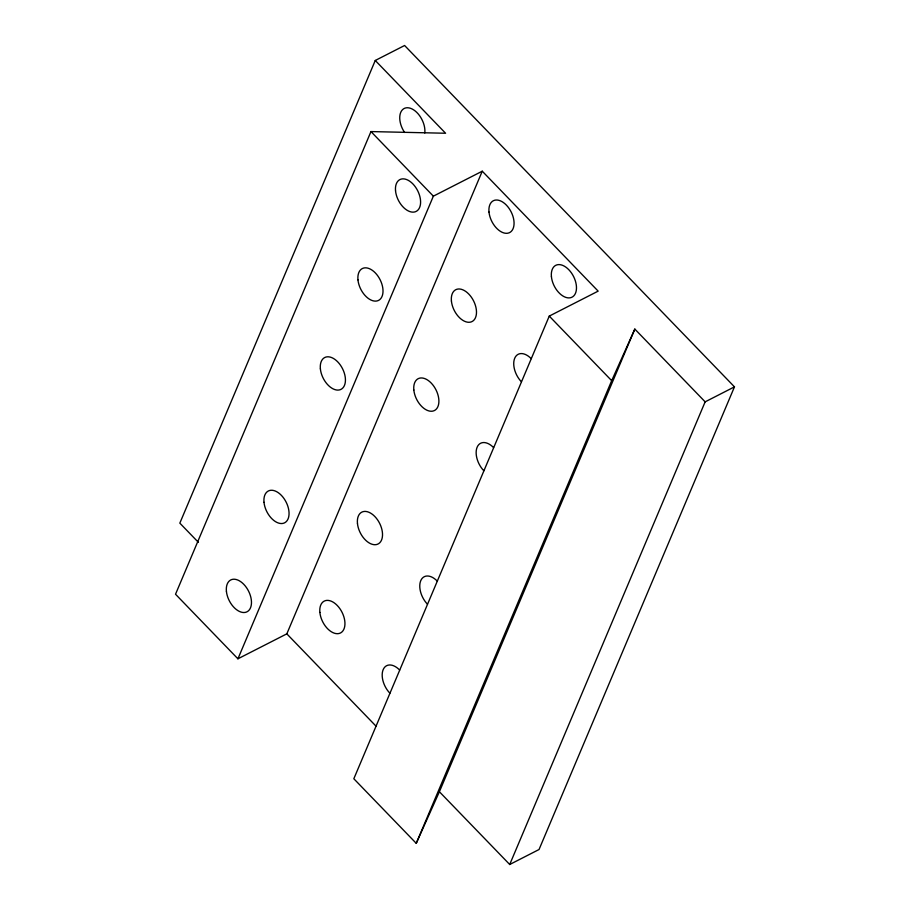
<?xml version="1.0" encoding="UTF-8"?>
<svg xmlns="http://www.w3.org/2000/svg" width="910" height="910" viewBox="0 0 910 910"><rect width="100%" height="100%" fill="white"/><g stroke="black" fill="none" stroke-linecap="round" stroke-linejoin="round"><path stroke-width="1.36" d="M509.714 864.5L705.148 401.845L634.827 329.079L439.393 791.734L509.714 864.5L539.038 849.519L734.472 386.864L404.597 45.5L375.261 60.481L179.839 523.136L198.391 542.337M375.261 60.481L445.582 133.247L370.962 131.575L175.528 594.23L237.931 658.806L286.821 633.849L482.254 171.194L598.154 291.132L549.265 316.1L353.831 778.755L416.245 843.331L439.393 791.734M237.931 658.806L433.365 196.162L482.254 171.194M416.245 843.331L611.679 380.676L634.827 329.079M705.148 401.845L734.472 386.864M370.962 131.575L433.365 196.162M549.265 316.1L611.679 380.676M286.821 633.849L376.205 726.339M521.419 381.79A17.881 10.772 62.9 0 1 514.719 358.221A17.881 10.772 62.9 0 1 531.19 358.654M404.609 132.473A17.881 10.772 62.9 0 1 407.589 107.744A17.881 10.772 62.9 0 1 424.788 132.996M483.836 470.754A17.881 10.772 62.9 0 1 477.136 447.197A17.881 10.772 62.9 0 1 493.607 447.629M389.878 693.192A17.881 10.772 62.9 0 1 383.178 669.623A17.881 10.772 62.9 0 1 399.649 670.056M427.461 604.217A17.881 10.772 62.9 0 1 420.761 580.66A17.881 10.772 62.9 0 1 437.232 581.08M395.543 190.895A17.881 10.772 62.9 0 0 415.608 211.666A17.881 10.772 62.9 0 0 412.901 183.934A17.881 10.772 62.9 0 0 395.543 190.895M357.96 279.87A17.881 10.772 62.9 0 0 378.025 300.641A17.881 10.772 62.9 0 0 375.318 272.909A17.881 10.772 62.9 0 0 357.96 279.87M320.377 368.834A17.881 10.772 62.9 0 0 340.442 389.616A17.881 10.772 62.9 0 0 337.735 361.873A17.881 10.772 62.9 0 0 320.377 368.834M264.002 502.297A17.881 10.772 62.9 0 0 284.068 523.068A17.881 10.772 62.9 0 0 281.361 495.336A17.881 10.772 62.9 0 0 264.002 502.297M226.408 591.272A17.881 10.772 62.9 0 0 246.485 612.043A17.881 10.772 62.9 0 0 243.778 584.311A17.881 10.772 62.9 0 0 226.408 591.272M451.417 301.028A17.881 10.772 62.9 0 0 471.494 321.81A17.881 10.772 62.9 0 0 468.786 294.066A17.881 10.772 62.9 0 0 451.417 301.028M489 212.064A17.881 10.772 62.9 0 0 509.077 232.835A17.881 10.772 62.9 0 0 506.37 205.103A17.881 10.772 62.9 0 0 489 212.064M551.414 276.64A17.881 10.772 62.9 0 0 571.491 297.422A17.881 10.772 62.9 0 0 568.773 269.678A17.881 10.772 62.9 0 0 551.414 276.64M357.459 523.466A17.881 10.772 62.9 0 0 377.536 544.237A17.881 10.772 62.9 0 0 374.829 516.505A17.881 10.772 62.9 0 0 357.459 523.466M413.834 390.003A17.881 10.772 62.9 0 0 433.911 410.774A17.881 10.772 62.9 0 0 431.203 383.042A17.881 10.772 62.9 0 0 413.834 390.003M319.876 612.43A17.881 10.772 62.9 0 0 339.953 633.212A17.881 10.772 62.9 0 0 337.246 605.468A17.881 10.772 62.9 0 0 319.876 612.43"/></g></svg>
